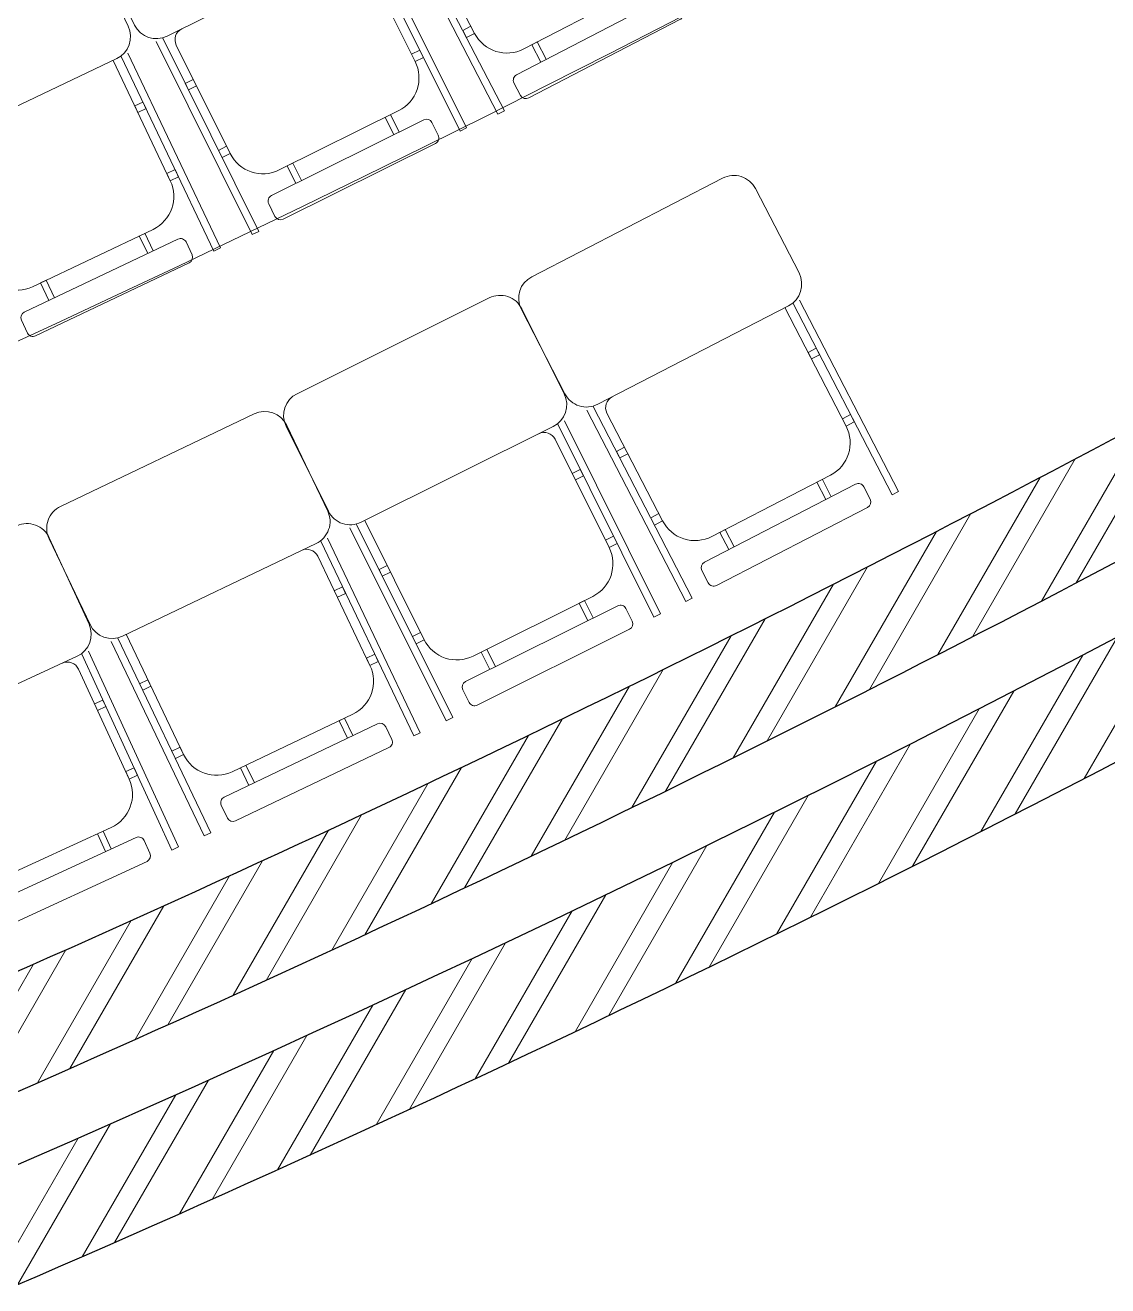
# Model space of a CAD drawing. Header units: millimetres. Extents: x 8275 to 147087, y -297470 to -191881.
# Drawn here: x 59198 to 61459, y -218341 to -215709 of the extents above; entities that cross this region are included whole.
import ezdxf

# ---------------------------------------------------------------- set-up
doc = ezdxf.new("R2010")
doc.units = ezdxf.units.MM
doc.header["$LTSCALE"] = 250
doc.header["$MEASUREMENT"] = 0
for name, color, linetype, lineweight in [('furniture', 5, 'Continuous', 15), ('hatch', 9, 'Continuous', 0), ('stairs', 2, 'Continuous', 5), ('wall', 1, 'Continuous', 30)]:
    doc.layers.add(name, color=color, linetype=linetype, lineweight=lineweight)

# ---------------------------------------------------------------- blocks, each defined once
blk = doc.blocks.new('A$C24EB465D-flat-9-flat-1-flat-455')
at = {"layer": 'furniture', "ltscale": 0.1}
for p, q in [((404.2801822479814, 187.6861367393285), (6.261735562235117, -18.81780050322413)), ((564.1377162635326, -10.11894109845161), (472.7675531301647, 165.9891316546127)), ((144.4222644940019, -285.1102492241189), (542.4407111797482, -78.60631198063493)), ((759.128577562049, -473.34526505135), (551.8053289577365, -73.74766671378165)), ((565.4665554538369, -66.65981166064739), (772.7898040562868, -466.2574099982157)), ((-15.43526952341199, -87.30517138540745), (75.9348936099559, -263.4132441394031)), ((534.8957584649324, -82.52086030039936), (663.0535106714815, -329.533823557198)), ((583.4133030530065, -176.0342237381265), (600.3228735476732, -167.2610301505774)), ((590.3379675541073, -189.3809145847335), (583.4133030530065, -176.0342237381265)), ((590.3379675541073, -189.3809145847335), (607.2475380506366, -180.6077209971845)), ((607.2475380506366, -180.6077209971845), (600.3228735476732, -167.2610301505774)), ((121.4888967759907, -297.0087699256837), (328.812145376578, -696.6063682651147)), ((342.3808953110129, -689.5664928313345), (135.0576467122883, -289.9688944919035)), ((163.6648086551577, -303.7417948963121), (280.1249694097787, -528.2086641611531)), ((655.218413060531, -314.4323517857119), (672.1279835551977, -305.6591581981629)), ((663.0535106714815, -329.533823557198), (655.218413060531, -314.4323517857119)), ((679.9630811605603, -320.7606299705803), (672.1279835551977, -305.6591581981629)), ((663.0535106714815, -329.533823557198), (679.9630811605603, -320.7606299705803)), ((200.4847617968917, -374.7090643402189), (183.575191302225, -383.4822579268366)), ((190.4998558051884, -396.8289487734437), (183.575191302225, -383.4822579268366)), ((207.4094262961298, -388.0557551877573), (190.4998558051884, -396.8289487734437)), ((207.4094262961298, -388.0557551877573), (200.4847617968917, -374.7090643402189)), ((382.8560257330537, -560.7541717877612), (630.5080030392855, -432.2648798823357)), ((602.3091393448412, -446.895298213698), (621.0435010697693, -483.0041572237387)), ((613.6173285879195, -441.0282696355134), (632.3516903165728, -477.1371286436915)), ((367.7712464723736, -614.4094179710373), (683.0615057572722, -450.8273517154157)), ((700.1833484787494, -456.2516029868275), (713.7416621465236, -482.3840778348967)), ((772.7898040562868, -466.2574099982157), (759.128577562049, -473.34526505135)), ((393.0271515902132, -663.0879868110642), (708.3174108732492, -499.5059205563739)), ((272.2898718006909, -513.1071923887357), (255.3803013116121, -521.8803859744221)), ((263.215398915112, -536.9818577477708), (255.3803013116121, -521.8803859744221)), ((280.1249694097787, -528.2086641611531), (272.2898718006909, -513.1071923887357)), ((280.1249694097787, -528.2086641611531), (263.215398915112, -536.9818577477708)), ((399.6819827649742, -552.0243593789637), (411.0548894312233, -546.1237534536049)), ((399.6819827649742, -552.0243593789637), (418.4163444954902, -588.1332183852792)), ((411.0548894312233, -546.1237534536049), (429.7892511580139, -582.232612464577)), ((362.3469952046871, -631.5312606915832), (375.905308868736, -657.6637355396524)), ((328.812145376578, -696.6063682651147), (342.3808953110129, -689.5664928313345))]:
    blk.add_line(p, q, dxfattribs=at)
for centre, radius, start, end in [((427.6753651537001, 142.5939487591386, 1.986573863088213e-09), 50.80000000000293, 27.4216416833477, 117.4216416587732), ((29.65691846609116, -63.90998848434538, 1.986484041489993e-09), 50.80000000000293, 117.4216416587732, 207.4216416833477), ((519.045528287068, -33.51412399392575, 1.98659448277092e-09), 50.80000000000293, 297.4216416587731, 27.4216416833477), ((121.0270815994591, -240.0180612364784, 1.9865046611727e-09), 50.80000000000293, 207.4216416833477, 297.4216416587731), ((186.2109026536345, -292.0442034425214, 1.986519371332578e-09), 25.39999999999996, 117.4216416587732, 207.4216416833477), ((595.4152287002653, -364.6265979018062, 1.986611717269984e-09), 76.2000000000001, 297.4216416587731, 27.4216416833477), ((688.9103014878929, -462.1003987090662, 1.986632816485192e-09), 12.70000000000002, 27.4216416833477, 117.4216416587732), ((702.4686151575297, -488.2328735552728, 1.98663587621625e-09), 12.7, 297.4216416587731, 27.4216416833477), ((347.7632513940334, -493.1158898072317, 1.986555829165829e-09), 76.2000000000001, 207.4216416833477, 297.4216416587731), ((373.6200422048569, -625.6824649628252, 1.986561664318181e-09), 12.69999999999999, 117.4216416587732, 207.4216416833477), ((387.1783558707684, -651.8149398118258, 1.986564724049238e-09), 12.7, 207.4216416833477, 297.4216416587731)]:
    blk.add_arc(centre, radius, start, end, dxfattribs=at)
blk = doc.blocks.new('A$C24EB465D-flat-9-flat-1-flat-456')
at = {"layer": 'furniture', "ltscale": 0.1}
for p, q in [((407.4388640988618, 180.7266546571627), (5.938160249963403, -18.92239944916219)), ((563.8812816720456, -19.79030219092965), (475.5441444385797, 157.8585373358801)), ((564.2404613755643, -76.34564541839063), (764.6816298626363, -479.4393168939278)), ((-16.92995707504451, -87.02767978888005), (71.4071801584214, -264.6765193175524)), ((139.5124605000019, -287.5446366388351), (541.013164350763, -87.89558253157884)), ((533.4022009633482, -91.68018770497292), (657.3057659305632, -340.8542635142803)), ((750.9008815120906, -486.2918911157176), (550.4597130231559, -83.19821963924915)), ((580.3092091977596, -186.0116980969906), (597.36672125943, -177.5297300303355)), ((604.0615220293403, -190.9931908659637), (597.36672125943, -177.5297300303355)), ((587.0040099658072, -199.4751589335501), (580.3092091977596, -186.0116980969906)), ((587.0040099658072, -199.4751589335501), (604.0615220293403, -190.9931908659637)), ((116.378449106589, -299.0481868144125), (316.8196175917983, -702.1418582918122)), ((330.5070803072304, -695.3356710104272), (130.0659118238837, -292.2419995320961)), ((158.4327146392316, -306.5033808816224), (271.0269888527691, -532.9341072747484)), ((649.7307538148016, -325.6206692019477), (666.788265876472, -317.138701136224)), ((657.3057659305632, -340.8542635142803), (649.7307538148016, -325.6206692019477)), ((657.3057659305632, -340.8542635142803), (674.3632779885083, -332.3722954494879)), ((674.3632779885083, -332.3722954494879), (666.788265876472, -317.138701136224)), ((194.0304321218282, -378.091541855596), (176.9729200582951, -386.5735099213198)), ((183.667720830068, -400.0369707578793), (176.9729200582951, -386.5735099213198)), ((200.7252328880131, -391.5550026930869), (183.667720830068, -400.0369707578793)), ((200.7252328880131, -391.5550026930869), (194.0304321218282, -378.091541855596)), ((373.1849093604833, -567.2362832576036), (623.0035899430513, -443.0121840257198)), ((357.1823611930013, -620.6249942416325), (675.2310900259763, -462.4730227440596)), ((594.5580148305744, -457.1569466879591), (612.6704907864332, -493.5817215396091)), ((605.9651392456144, -451.4846736947075), (624.0776152033359, -487.9094485454261)), ((692.2574101109058, -468.1900520753115), (705.3656565472484, -494.551159536466)), ((764.6816298626363, -479.4393168939278), (750.9008815120906, -486.2918911157176)), ((263.4519767370075, -517.7005129624158), (246.3944646790624, -526.1824810272083)), ((253.9694767892361, -541.4160753404722), (246.3944646790624, -526.1824810272083)), ((271.0269888527691, -532.9341072747484), (263.4519767370075, -517.7005129624158)), ((381.5998983830214, -669.7294511180371), (699.6486272141337, -511.5774796223268)), ((271.0269888527691, -532.9341072747484), (253.9694767892361, -541.4160753404722)), ((390.1580764278769, -558.7962563345209), (401.6304844766855, -553.0915205925703)), ((390.1580764278769, -558.7962563345209), (408.2705523874611, -595.2210311843082)), ((401.6304844766855, -553.0915205925703), (419.7429604306817, -589.5162954470143)), ((351.4653318654746, -637.6513143256307), (364.5735782980919, -664.0124217886478)), ((316.8196175917983, -702.1418582918122), (330.5070803072304, -695.3356710104272))]:
    blk.add_line(p, q, dxfattribs=at)
for centre, radius, start, end in [((430.05744561553, 135.2399558294564, 1.986461284982269e-09), 50.80000000000293, 26.43918557563037, 116.4391855040918), ((28.55674176290631, -64.40909827779979, 1.986370677536291e-09), 50.80000000000293, 116.4391855040918, 206.4391855756303), ((518.3945828471333, -42.4088836973533, 1.986481220196112e-09), 50.80000000000293, 296.4391855040918, 26.43918557563037), ((116.8938789963722, -242.0579378046095, 1.986390612750134e-09), 50.80000000000293, 206.4391855756303, 296.4391855040918), ((181.1760640610009, -295.194090122357, 1.986405119436062e-09), 25.39999999999996, 116.4391855040918, 206.4391855756303), ((589.0757176894695, -374.7821357734501, 1.986497170945501e-09), 76.2000000000001, 296.4391855040918, 26.43918557563037), ((680.8857354093343, -473.8446974493563, 1.98651788989105e-09), 12.70000000000002, 26.43918557563037, 116.4391855040918), ((693.9939818456769, -500.2058049095795, 1.986520848054559e-09), 12.7, 296.4391855040918, 26.43918557563037), ((339.2570371069014, -499.0062350062653, 1.986440793877198e-09), 76.2000000000001, 206.4391855756303, 296.4391855040918), ((362.8370065782219, -631.9966689450666, 1.986446115214843e-09), 12.69999999999999, 116.4391855040918, 206.4391855756303), ((375.9452530108392, -658.3577764071524, 1.986449073378351e-09), 12.7, 206.4391855756303, 296.4391855040918)]:
    blk.add_arc(centre, radius, start, end, dxfattribs=at)
blk = doc.blocks.new('A$C24EB465D-flat-9-flat-1-flat-457')
at = {"layer": 'furniture', "ltscale": 0.1}
for p, q in [((410.4777525514364, 173.7140361135826), (5.61283902451396, -19.02143491338938)), ((563.4590571615845, -29.45584462489933), (478.1809183321893, 149.6815301384777)), ((-18.41966695338488, -86.72460069321096), (66.85847187973559, -265.8619754584506)), ((134.5616376586258, -289.8944814326242), (539.4265511892736, -97.15901040565223)), ((531.7518148701638, -100.8125596996397), (651.3647630140185, -352.0744869848713)), ((742.452408855781, -499.0955397561193), (548.9522533230484, -92.6243109870702)), ((562.8484717775136, -86.00903236120939), (756.3486273083836, -492.4802611302584)), ((577.0344953555614, -195.9344821060076), (594.2349338103086, -187.7462333925068)), ((583.4974640142173, -209.5107544641942), (577.0344953555614, -195.9344821060076)), ((583.4974640142173, -209.5107544641942), (600.6979024708271, -201.3225057497621)), ((600.6979024708271, -201.3225057497621), (594.2349338103086, -187.7462333925068)), ((111.2337843533605, -300.9996788576245), (304.7339398823678, -707.4709076285362)), ((318.5360910501331, -700.9004096239805), (125.0359355211258, -294.4291808521375)), ((153.1540389265865, -309.1748500773683), (261.8493221197277, -537.5028594238684)), ((644.0520635638386, -336.7132490472868), (661.2525020185858, -328.525000333786)), ((651.3647630140185, -352.0744869848713), (644.0520635638386, -336.7132490472868)), ((668.5652014650404, -343.8862382723019), (661.2525020185858, -328.525000333786)), ((651.3647630140185, -352.0744869848713), (668.5652014650404, -343.8862382723019)), ((187.5190544631332, -381.362854543142), (170.318616008386, -389.5511032557115)), ((176.7815846707672, -403.127375613898), (170.318616008386, -389.5511032557115)), ((193.9820231217891, -394.9391269013286), (187.5190544631332, -381.362854543142)), ((193.9820231217891, -394.9391269013286), (176.7815846707672, -403.127375613898)), ((363.4040707871318, -573.5516183869913), (615.3160040471703, -453.6292356560007)), ((586.6320809610188, -467.2841838672757), (604.1173457931727, -504.0141651090235)), ((598.1347866728902, -461.808334197849), (615.6200515087694, -498.5383154377341)), ((346.4884587135166, -626.658097053878), (667.2021457925439, -473.9827194688842)), ((684.1279372368008, -479.9908459633589), (696.7822624091059, -506.5728354603052)), ((756.3486273083836, -492.4802611302584), (742.452408855781, -499.0955397561193)), ((254.5366226695478, -522.1416214862838), (237.3361842185259, -530.329870197922)), ((261.8493221197277, -537.5028594238684), (254.5366226695478, -522.1416214862838)), ((370.0604488365352, -676.1740044904873), (690.7741359136999, -523.4986269054934)), ((244.6488836649805, -545.6911081373692), (237.3361842185259, -530.329870197922)), ((261.8493221197277, -537.5028594238684), (244.6488836649805, -545.6911081373692)), ((380.5194575134665, -565.4038584493101), (392.0879938788712, -559.8966701729223)), ((380.5194575134665, -565.4038584493101), (398.0047223512083, -602.1338396891952)), ((392.0879938788712, -559.8966701729223), (409.5732587091625, -596.6266514156014)), ((340.4803322218359, -643.5838884990662), (353.1346573922783, -670.1658779969439)), ((304.7339398823678, -707.4709076285362), (318.5360910501331, -700.9004096239805))]:
    blk.add_line(p, q, dxfattribs=at)
for centre, radius, start, end in [((432.3130824621767, 127.8462002389133, 1.98634774229534e-09), 50.80000000000293, 25.45672940221951, 115.4567294274635), ((27.44816892966628, -64.88927078898996, 1.98625637564161e-09), 50.80000000000293, 115.4567294274635, 205.4567294022195), ((517.5912212915719, -51.29117452539504, 1.986366987179055e-09), 50.80000000000293, 295.4567294274635, 25.45672940221951), ((112.7263077627867, -244.026645552367, 1.986275620525326e-09), 50.80000000000293, 205.4567294022195, 295.4567294274635), ((176.0879568718374, -298.2571851219982, 1.986289919472111e-09), 25.39999999999996, 115.4567294274635, 205.4567294022195), ((582.5630092024803, -384.8274818351492, 1.986381649489001e-09), 76.2000000000001, 295.4567294274635, 25.45672940221951), ((672.6609782725573, -485.4496784359217, 1.986401982073195e-09), 12.70000000000002, 25.45672940221951, 115.4567294274635), ((685.315303446725, -512.0316679319367, 1.986404837799409e-09), 12.7, 295.4567294274635, 25.45672940221951), ((330.6510759443045, -504.7498645652086, 1.986324800032288e-09), 76.2000000000001, 205.4567294022195, 295.4567294274635), ((351.9472911972553, -638.1250560199842, 1.98632960599067e-09), 12.69999999999999, 115.4567294274635, 205.4567294022195), ((364.6016163658351, -664.7070455178618, 1.986332461716882e-09), 12.7, 205.4567294022195, 295.4567294274635)]:
    blk.add_arc(centre, radius, start, end, dxfattribs=at)
blk = doc.blocks.new('A$C24EB465D-flat-9-flat-1-flat-498')
at = {"layer": 'furniture', "ltscale": 0.1}
for p, q in [((-389.7997417766601, -216.1590069038793), (11.51886997371912, -16.14417780097574)), ((79.64496006257832, -38.95022632461041), (168.14393886365, -216.5184970032424)), ((-324.1068115010858, -461.8533676685765), (-412.6057903021574, -284.2850969918072)), ((145.3378903381526, -284.6445870911703), (-255.9807214140892, -484.6594161940739)), ((355.588549438864, -682.8494751285762), (154.7801547329873, -279.9386182082817)), ((168.461409792304, -273.1199613790959), (369.2698044963181, -676.0308183003217)), ((149.0603891350329, -311.169160653837), (261.8609461653978, -537.4971942109987)), ((184.7233248278499, -382.7248543426394), (201.7731008175761, -374.2273465478793)), ((191.4303910750896, -396.1822091117501), (184.7233248278499, -382.7248543426394)), ((191.4303910750896, -396.1822091117501), (208.4801670629531, -387.6847013197839)), ((208.4801670629531, -387.6847013197839), (201.7731008175761, -374.2273465478793)), ((-279.1974841915071, -496.2305138306692), (-78.38908948935568, -899.141370751895)), ((-64.61459110490978, -892.2762419991195), (-265.4229858051986, -489.3653850760311)), ((-248.373209817335, -480.8678772831336), (-124.2426423951983, -729.9289454948157)), ((254.2720559500158, -522.2705087698996), (271.3218319378793, -513.7730009788647)), ((261.8609461653978, -537.4971942109987), (254.2720559500158, -522.2705087698996)), ((278.9107221551239, -528.9996864181012), (271.3218319378793, -513.7730009788647)), ((261.8609461653978, -537.4971942109987), (278.9107221551239, -528.9996864181012)), ((-201.380263729021, -575.1566056245938), (-218.4300397187471, -583.6541134174913)), ((-194.6731974817812, -588.6139603937045), (-201.380263729021, -575.1566056245938)), ((-211.7229734752327, -597.1114681884646), (-218.4300397187471, -583.6541134174913)), ((-194.6731974817812, -588.6139603937045), (-211.7229734752327, -597.1114681884646)), ((227.6518733780831, -639.6863293424249), (-22.05350725911558, -764.1380182793364)), ((210.6864041294903, -648.141819152981), (199.2191991470754, -653.85700648278)), ((199.2191991470754, -653.85700648278), (217.3648587893695, -690.2652616519481)), ((210.6864041294903, -648.141819152981), (228.8320637661964, -684.5500743249431)), ((279.8970849979669, -659.0995689257979), (-38.00739960186183, -817.5412890370935)), ((296.9286075178534, -664.8010810595006), (310.0608694404364, -691.1502329995856)), ((369.2698044963181, -676.0308183003217), (355.588549438864, -682.8494751285762)), ((304.3593573085964, -708.1817555213347), (-13.5451272893697, -866.623475631699)), ((-131.8315326087177, -714.7022600527853), (-148.8813085984439, -723.1997678456828)), ((-141.2924183830619, -738.4264532858506), (-148.8813085984439, -723.1997678456828)), ((-124.2426423951983, -729.9289454948157), (-141.2924183830619, -738.4264532858506)), ((-124.2426423951983, -729.9289454948157), (-131.8315326087177, -714.7022600527853)), ((-5.022783985361457, -755.6500062486157), (13.12287565134466, -792.0582614196464)), ((6.379166968166828, -749.9673411408439), (24.52482661046088, -786.375596310012)), ((-43.70891173183918, -834.5728115588427), (-30.57664981298149, -860.9219635017216)), ((-78.38908948935568, -899.141370751895), (-64.61459110490978, -892.2762419991195))]:
    blk.add_line(p, q, dxfattribs=at)
for centre, radius, start, end in [((34.17889075167477, -61.61024710908532, 1.986580352559924e-09), 50.80000000000293, 26.49139494341257, 116.4913949672149), ((-367.1397210024297, -261.6250762147829, 1.986489786207025e-09), 50.80000000000293, 116.4913949672149, 206.4913949434126), ((122.6778695508838, -239.1785177877173, 1.986600324296869e-09), 50.80000000000293, 296.4913949672149, 26.49139494341257), ((126.3273544721305, -322.4991710474715, 1.986601147883241e-09), 25.39999999999996, 26.49139494341257, 116.4913949672149), ((-278.6407422013581, -439.1933468906209, 1.98650975794397e-09), 50.80000000000293, 206.4913949434126, 296.4913949672149), ((193.6618421953171, -571.4872253872454, 1.986616343388256e-09), 76.2000000000001, 296.4913949672149, 26.49139494341257), ((285.5620901864022, -670.4660862563178, 1.986637082696246e-09), 12.69999999999999, 26.49139494341257, 116.4913949672149), ((298.6943521071225, -696.8152381973341, 1.986640046279375e-09), 12.7, 296.4913949672149, 26.49139494341257), ((-56.04353844188154, -695.9389143232256, 1.986559991888571e-09), 76.2000000000001, 206.4913949434126, 296.4913949672149), ((-32.34239441156387, -828.9078063657507, 1.986565340571916e-09), 12.70000000000002, 116.4913949672149, 206.4913949434126), ((-19.21013249456882, -855.256958309561, 1.986568304155044e-09), 12.7, 206.4913949434126, 296.4913949672149)]:
    blk.add_arc(centre, radius, start, end, dxfattribs=at)
blk = doc.blocks.new('A$C24EB465D-flat-9-flat-1-flat-499')
at = {"layer": 'furniture', "ltscale": 0.1}
for p, q in [((404.6014313325286, 186.9926030319184), (6.229457344859838, -18.82850943971425)), ((564.1195346023887, -11.08630732633173), (473.0514955446124, 165.1781878555194)), ((758.3157697357237, -474.6463201120496), (551.6780550312251, -74.69379184022546)), ((565.3514156807214, -67.62937344890088), (771.9891303796321, -467.5819017216563)), ((-15.58495783433318, -87.27857364993542), (75.48308122716844, -263.5430688327178)), ((143.9331454392523, -285.3574840091169), (542.3051194287837, -79.53637153748423)), ((534.753465147689, -83.43797603342682), (662.4874516427517, -330.6703407457098)), ((583.1105818934739, -177.0343997599557), (600.03517177701, -168.290215565823)), ((590.0123493373394, -190.3929453836754), (583.1105818934739, -177.0343997599557)), ((590.0123493373394, -190.3929453836754), (606.9369392246008, -181.6487611876801)), ((606.9369392246008, -181.6487611876801), (600.03517177701, -168.290215565823)), ((120.9794078823179, -297.2166611291468), (327.6171225812286, -697.1691894028336)), ((341.1979245301336, -690.1525919828564), (134.5602098312229, -290.2000637082383)), ((163.1437119748443, -304.0219993609935), (279.2187862098217, -528.6882442263886)), ((654.6782615222037, -315.5554555691779), (671.6028514076024, -306.8112713750452)), ((662.4874516427517, -330.6703407457098), (654.6782615222037, -315.5554555691779)), ((679.4120415225625, -321.9261565534398), (671.6028514076024, -306.8112713750452)), ((662.4874516427517, -330.6703407457098), (679.4120415225625, -321.9261565534398)), ((199.8419164642692, -375.0523032378405), (182.9173265770078, -383.7964874319732)), ((189.8190940245986, -397.1550330547616), (182.9173265770078, -383.7964874319732)), ((206.7436839062721, -388.4108488624915), (189.8190940245986, -397.1550330547616)), ((206.7436839062721, -388.4108488624915), (199.8419164642692, -375.0523032378405)), ((381.8938825242221, -561.4098669914529), (629.7658288720995, -433.3454370647669)), ((612.8601518124342, -442.0798498420045), (631.5325666051358, -478.2207814026624)), ((366.7171175442636, -615.0391669413075), (682.2874234355986, -451.9980002371594)), ((601.5419184267521, -447.9274785360321), (620.214333217591, -484.0684100985527)), ((699.3999394886196, -457.4516040319577), (712.9134213142097, -483.6072902232409)), ((771.9891303796321, -467.5819017216563), (758.3157697357237, -474.6463201120496)), ((271.4095960911363, -513.5733590498567), (254.4850062094629, -522.3175432421267)), ((262.294196324423, -537.4324284205213), (254.4850062094629, -522.3175432421267)), ((279.2187862098217, -528.6882442263886), (271.4095960911363, -513.5733590498567)), ((391.8895116280764, -663.7609729804099), (707.4598175175488, -500.7198062771931)), ((279.2187862098217, -528.6882442263886), (262.294196324423, -537.4324284205213)), ((398.73478468135, -552.7089205319062), (410.1177929732949, -546.8278255173936)), ((398.73478468135, -552.7089205319062), (417.4071994759142, -588.8498520916328)), ((410.1177929732949, -546.8278255173936), (428.7902077622712, -582.9687570808455)), ((361.2635137550533, -632.1516829933971), (374.7769955750555, -658.3073691874743)), ((327.6171225812286, -697.1691894028336), (341.1979245301336, -690.1525919828564))]:
    blk.add_line(p, q, dxfattribs=at)
for centre, radius, start, end in [((427.9192558582872, 141.8603633409366, 1.986690491721111e-09), 50.80000000000293, 27.32339093611191, 117.3233909835193), ((29.54728186503053, -63.96074913069606, 1.986600590341696e-09), 50.80000000000293, 117.3233909835193, 207.3233909361119), ((518.9872949160635, -34.40413184091449, 1.98671104322289e-09), 50.80000000000293, 297.3233909835192, 27.32339093611191), ((120.6153209265321, -240.2252443116158, 1.986621141843475e-09), 50.80000000000293, 207.3233909361119, 297.3233909835192), ((185.7098318282515, -292.3630870981142, 1.986635831848557e-09), 25.39999999999996, 117.3233909835193, 207.3233909361119), ((594.789092104882, -365.6470775185153, 1.986728149562126e-09), 76.2000000000001, 297.3233909835192, 27.32339093611191), ((688.1168795712292, -463.2810601573437, 1.98674921102573e-09), 12.70000000000002, 27.32339093611191, 117.3233909835193), ((701.6303613968194, -489.4367463486269, 1.986752260639498e-09), 12.7, 297.3233909835192, 27.32339093611191), ((346.9171457588673, -493.7115074452013, 1.98667221181713e-09), 76.2000000000001, 207.3233909361119, 297.3233909835192), ((372.5465736817569, -626.3222268605605, 1.986677995660056e-09), 12.69999999999999, 117.3233909835193, 207.3233909361119), ((386.0600555036217, -652.4779130537063, 1.986681045273824e-09), 12.7, 207.3233909361119, 297.3233909835192)]:
    blk.add_arc(centre, radius, start, end, dxfattribs=at)
blk = doc.blocks.new('A$C24EB465D-flat-9-flat-1-flat-501')
at = {"layer": 'furniture', "ltscale": 0.1}
for p, q in [((-393.3523238413036, -209.6246747961268), (11.24788290262222, -16.33413519337773)), ((78.98394426517189, -40.27376741915941), (164.5076798982918, -219.29401946906)), ((-331.7682204376906, -456.3809882057831), (-417.2919560708106, -277.3607361586764)), ((140.5680476706475, -287.0300808316097), (-264.0321590770036, -480.32062043529)), ((344.1449481192976, -688.6877934578806), (150.0875217597932, -282.4823217038065)), ((163.8806488737464, -275.8929009903222), (357.9380752332509, -682.0983727453277)), ((143.8474364951253, -313.6130755627528), (252.8557566981763, -541.7918006172404)), ((178.3114215657115, -385.7538824239746), (195.5006141141057, -377.5420519607142)), ((184.7930032555014, -399.3212784100324), (178.3114215657115, -385.7538824239746)), ((184.7930032555014, -399.3212784100324), (201.9821958020329, -391.1094479486346)), ((201.9821958020329, -391.1094479486346), (195.5006141141057, -377.5420519607142)), ((-287.438766060397, -491.5027098627761), (-93.38133970275521, -897.7081816177815)), ((-79.49420680850744, -891.0738513190299), (-273.5516331642866, -484.8683795612305)), ((-256.3624406158924, -476.6565490989015), (-136.4050131309777, -727.7541975509375)), ((245.5219970401376, -526.4406060855836), (262.7111895848066, -518.2287756251171)), ((252.8557566981763, -541.7918006172404), (245.5219970401376, -526.4406060855836)), ((270.0449492465705, -533.5799701530486), (262.7111895848066, -518.2287756251171)), ((252.8557566981763, -541.7918006172404), (270.0449492465705, -533.5799701530486)), ((-210.9493482597172, -571.7162793576717), (-228.1385408062488, -579.9281098200008)), ((-204.4677665699273, -585.2836753427982), (-210.9493482597172, -571.7162793576717)), ((-221.6569591201842, -593.49550580699), (-228.1385408062488, -579.9281098200008)), ((-204.4677665699273, -585.2836753427982), (-221.6569591201842, -593.49550580699)), ((216.9463083576411, -643.3958926592022), (-34.80092108435929, -763.66364588961)), ((199.8421119302511, -651.5671177394688), (188.2811392471194, -657.0901664448902)), ((188.2811392471194, -657.0901664448902), (205.8167607802898, -693.7961330683902)), ((199.8421119302511, -651.5671177394688), (217.3777334541082, -688.2730843666941)), ((268.8603149820119, -663.678198358044), (-51.64368465356529, -816.7932734414935)), ((285.7943303193897, -669.6631064172834), (298.4850993230939, -696.2277162075043)), ((357.9380752332509, -682.0983727453277), (344.1449481192976, -688.6877934578806)), ((-143.7387727871537, -712.403003020212), (-160.9279653355479, -720.6148334834725)), ((-153.5942056756467, -735.966028011404), (-160.9279653355479, -720.6148334834725)), ((-136.4050131309777, -727.7541975509375), (-153.5942056756467, -735.966028011404)), ((-136.4050131309777, -727.7541975509375), (-143.7387727871537, -712.403003020212)), ((292.5001912657171, -713.1617315467447), (-28.00380836986005, -866.2768066301942)), ((-17.63093704730272, -755.460991951637), (-0.09531552158296108, -792.1669585779309)), ((-6.13575197942555, -749.9693721057847), (11.3998695500195, -786.675338730216)), ((-57.62859271094203, -833.7272887825966), (-44.93782371096313, -860.2918985746801)), ((-93.38133970275521, -897.7081816177815), (-79.49420680850744, -891.0738513190299))]:
    blk.add_line(p, q, dxfattribs=at)
for centre, radius, start, end in [((33.1460974663496, -62.17198199033737, 1.98646948355949e-09), 50.80000000000292, 25.5353074423975, 115.5353073942489), ((-371.4541092813015, -255.4625215949491, 1.986378176642655e-09), 50.80000000000292, 115.5353073942489, 205.5353074423975), ((118.6698330957443, -241.1922340393066, 1.986488783867513e-09), 50.80000000000292, 295.535307394249, 25.5353074423975), ((120.9285130891949, -324.5621828492731, 1.986489293588227e-09), 25.39999999999996, 25.5353074423975, 115.5353073942489), ((-285.9303736500442, -434.482773642987, 1.986397476950679e-09), 50.80000000000292, 205.5353074423975, 295.535307394249), ((184.0989864971489, -574.639122470282, 1.986503549392019e-09), 76.20000000000009, 295.535307394249, 25.5353074423975), ((274.3348686154932, -675.1376600610092, 1.98652391309932e-09), 12.69999999999999, 25.5353074423975, 115.5353073942489), ((287.0256376173347, -701.7022698512301, 1.986526777049883e-09), 12.7, 295.535307394249, 25.5353074423975), ((-67.64824294485152, -694.9068757016212, 1.986446737104337e-09), 76.20000000000009, 205.5353074423975, 295.535307394249), ((-46.16913101822138, -828.2527351425961, 1.986451584337368e-09), 12.70000000000001, 115.5353073942489, 205.5353074423975), ((-33.47836202010512, -854.8173449356109, 1.98645444828793e-09), 12.69999999999999, 205.5353074423975, 295.535307394249)]:
    blk.add_arc(centre, radius, start, end, dxfattribs=at)
blk = doc.blocks.new('A$C24EB465D-flat-9-flat-1-flat-502')
at = {"layer": 'furniture', "ltscale": 0.1}
for p, q in [((-396.2422455139458, -204.1093771131709), (11.01860949955881, -16.48966606892645)), ((78.41364240832627, -41.37318549957126), (161.4282513987273, -221.570673535578)), ((-338.1111559551209, -451.7018980551511), (-421.1257649473846, -271.5044100210071)), ((136.5447319652885, -288.9657064434141), (-270.7161230482161, -476.5854174895212)), ((334.4909046515822, -693.4280473701656), (146.1268060542643, -284.5513711366802)), ((160.0106366798282, -278.1552732586861), (348.3747352771461, -687.0319494931027)), ((139.4524558596313, -315.5919179972261), (245.2626500856131, -545.2711448296905)), ((172.9053239282221, -388.2071223249659), (190.2075524926186, -380.2362135471776)), ((179.1967466045171, -401.8637374164537), (172.9053239282221, -388.2071223249659)), ((179.1967466045171, -401.8637374164537), (196.4989751651883, -393.892828640528)), ((196.4989751651883, -393.892828640528), (190.2075524926186, -380.2362135471776)), ((-262.9959685709327, -473.0288440184668), (-146.5578959751874, -725.7777089364827)), ((-294.2766517233104, -487.4394426867366), (-105.9125531278551, -896.3161189211532)), ((-91.9340985417366, -889.876429031603), (-280.2981971334666, -480.9997527943924)), ((238.1440509539098, -529.8190009454265), (255.446279514581, -521.8480921704322)), ((262.5648786500096, -537.3002360519022), (255.446279514581, -521.8480921704322)), ((245.2626500856131, -545.2711448296905), (238.1440509539098, -529.8190009454265)), ((245.2626500856131, -545.2711448296905), (262.5648786500096, -537.3002360519022)), ((-218.9152221288532, -568.7136864308268), (-236.2174506932497, -576.6845952067524)), ((-229.92602802068, -590.3412102991715), (-236.2174506932497, -576.6845952067524)), ((-212.6237994544208, -582.3703015223145), (-218.9152221288532, -568.7136864308268)), ((-212.6237994544208, -582.3703015223145), (-229.92602802068, -590.3412102991715)), ((207.9373709391803, -646.3636941900477), (-45.46534660831094, -763.1029880829155)), ((190.7206974290311, -654.2951888805255), (179.083699868992, -659.6562003623694)), ((190.7206974290311, -654.2951888805255), (207.7418524753302, -691.2425336996093)), ((259.562983116135, -667.3692214535549), (-63.04864868894219, -815.9921504538506)), ((179.083699868992, -659.6562003623694), (196.104854920879, -696.6035451786593)), ((276.4117413405329, -673.5901013147086), (288.7301839198917, -700.3293998017907)), ((-153.6764951068908, -710.3255650522187), (-170.9787236712873, -718.2964738290757)), ((-146.5578959751874, -725.7777089364827), (-153.6764951068908, -710.3255650522187)), ((348.3747352771461, -687.0319494931027), (334.4909046515822, -693.4280473701656)), ((-163.8601245358586, -733.7486177105457), (-170.9787236712873, -718.2964738290757)), ((-146.5578959751874, -725.7777089364827), (-163.8601245358586, -733.7486177105457)), ((282.509304061532, -717.1781580280513), (-40.10232774168253, -865.8010870274156)), ((-28.18245287053287, -755.1409866064787), (-11.16129782423377, -792.0883314246312)), ((-16.61167554184794, -749.8104819115251), (0.409479508176446, -786.7578267287463)), ((-69.26952854730189, -832.8409086819738), (-56.95108596980572, -859.5802071709186)), ((-105.9125531278551, -896.3161189211532), (-91.9340985417366, -889.876429031603))]:
    blk.add_line(p, q, dxfattribs=at)
for centre, radius, start, end in [((32.27436623163521, -62.62894224002957, 1.986357522592226e-09), 50.80000000000293, 24.73490132848779, 114.7349013508151), ((-374.9864887837321, -250.2486532879993, 1.986265615241714e-09), 50.80000000000293, 114.7349013508151, 204.7349013284878), ((115.2889752220362, -242.8264302760363, 1.986376256660753e-09), 50.80000000000293, 294.7349013508151, 24.73490132848779), ((116.3828177656978, -326.2197963697836, 1.98637650351033e-09), 25.39999999999996, 24.73490132848779, 114.7349013508151), ((-291.9718797914684, -430.4461413221434, 1.986284349310241e-09), 50.80000000000293, 204.7349013284878, 294.7349013508151), ((176.0537358224392, -577.1547799389809, 1.98638996956265e-09), 76.2000000000001, 294.7349013508151, 24.73490132848779), ((264.8769222926348, -678.9040405005217, 1.986410014464172e-09), 12.69999999999999, 24.73490132848779, 114.7349013508151), ((277.1953648719937, -705.6433389876038, 1.986412794391105e-09), 12.7, 294.7349013508151, 24.73490132848779), ((-77.348981725052, -693.8940738309175, 1.986332783677742e-09), 76.2000000000001, 204.7349013284878, 294.7349013508151), ((-57.73470951057971, -827.5269694989547, 1.986337210068762e-09), 12.70000000000002, 114.7349013508151, 204.7349013284878), ((-45.41626693494618, -854.2662679897621, 1.986339989995695e-09), 12.7, 204.7349013284878, 294.7349013508151)]:
    blk.add_arc(centre, radius, start, end, dxfattribs=at)

msp = doc.modelspace()

# ---------------------------------------------------------------- hatches: boundary and pattern name
at = {"layer": 'hatch'}
h = msp.add_hatch(dxfattribs=at)
h.set_pattern_fill('ANSI32', color=256, scale=350, angle=15, style=0)
h.set_pattern_definition([(59.99999999999999, (-2190690.936406204, -46921.14399820723), (-113.6658342467076, 65.62500000000001), []), (59.99999999999999, (-2190631.172794889, -46905.13038681855), (-113.6658342467076, 65.62500000000001), [])])
edge = h.paths.add_edge_path()
edge.add_line((55726.79169924627, -219234.0681210559), (55651.09015035699, -219016.7812738594))
edge.add_arc((45230.45113841281, -186051.8605514294), 34572.75973441159, 278.4967369105927, 287.5424210542228, ccw=False)
edge.add_line((50338.68303924683, -220245.1593466707), (50366.0271649349, -220473.4716638148))
edge.add_arc((45236.90723115741, -186075.5039886615), 34778.26981717129, 278.4809514728902, 287.5550384739283)
edge = h.paths.add_edge_path()
edge.add_line((55848.57158103469, -219583.6140280262), (55772.87069839868, -219366.3290931823))
edge.add_arc((45240.77431960241, -186089.6540411839), 34903.61237248297, 278.4714773457836, 287.56262433016354, ccw=False)
edge.add_line((50382.67141232523, -220612.4443533298), (50410.01552815246, -220840.7565881673))
edge.add_arc((45247.02762835822, -186112.5164059952), 35109.92894045872, 278.4561284165142, 287.5749350907038)
edge = h.paths.add_edge_path()
edge.add_arc((45240.77431961638, -186089.6540412279), 34903.61237243673, 290.84615959141604, 300.5846786693287, ccw=False)
edge.add_line((57661.57301918487, -218708.4510195059), (57737.27362604323, -218925.7351627786))
edge.add_arc((45359.03691554745, -186360.0083795501), 34838.87634498208, 290.8118035561785, 302.6920051175484)
edge.add_line((64176.31160667096, -215679.9244466155), (63125.56550785969, -216319.1568009552))
edge.add_line((63125.56550785969, -216319.1568009552), (63010.33626493742, -216319.1568009552))
edge.add_line((63010.33626493742, -216319.1568009552), (63000.12421120354, -216137.4101649967))
edge = h.paths.add_edge_path()
edge.add_line((62991.27551603294, -215979.9275839218), (62976.7173492799, -215720.8320187953))
edge.add_arc((45240.77431960753, -186089.6540412015), 34533.61237246441, 290.8637154076628, 300.90291682675985, ccw=False)
edge.add_line((57539.79292250494, -218358.9044957319), (57615.49418968777, -218576.1905343391))
edge.add_arc((45240.77431961871, -186089.65404122), 34763.61237244254, 290.8527583654299, 300.7041884599118)
h.paths.add_polyline_path([(61900.37880143826, -213176.9434770769), (61791.67612168775, -212974.25226509), (61791.64240700449, -212974.270346172), (60714.17283915705, -210965.1790055645), (60511.48162717908, -211073.8816853085), (62973.56804687693, -215664.7830464526), (62960.08881615172, -215424.8895927342), (63070.03183399397, -215358.0046105129), (61900.34508675779, -213176.9615581574)])

# ---------------------------------------------------------------- linework, layer by layer
at = {"layer": 'stairs', "ltscale": 0.01}
for radius, start, end in [(30033.61237248674, 238.6657484971955, 301.3529008011106), (31133.61237248674, 238.7764310881384, 301.2415574169894), (32233.61237248674, 238.8795492447444, 301.1378237362776), (33333.61237248674, 238.97585310128, 301.0409451404032)]:
    msp.add_arc((45240.77972502052, -186089.5834866219, -29609.40806650875), radius, start, end, dxfattribs=at)
at = {"layer": 'wall'}
for radius, start, end in [(34533.61237248674, 290.8637154042989, 300.9423065886099), (35133.61237248674, 290.8350542787487, 301.9988119559669), (34763.61237248674, 290.8527583376175, 300.7041707766357), (34903.61237248674, 290.8461595971499, 300.5846610595236)]:
    msp.add_arc((45240.77989293705, -186089.5834866732, -55690.68065680823), radius, start, end, dxfattribs=at)

# ---------------------------------------------------------------- block references
at = {"layer": 'furniture', "ltscale": 0.01}
for name, p in [('A$C24EB465D-flat-9-flat-1-flat-455', (59856.38849853328, -215197.4656424085, -28433.03522332729)), ('A$C24EB465D-flat-9-flat-1-flat-456', (59355.14908590517, -215443.6712712674, -28433.03522332729)), ('A$C24EB465D-flat-9-flat-1-flat-457', (58849.76185510471, -215681.2463276173, -28433.03522332729)), ('A$C24EB465D-flat-9-flat-1-flat-499', (60249.77725289552, -216214.9063836579, -28433.03522332729)), ('A$C24EB465D-flat-9-flat-1-flat-498', (60155.46776447236, -216261.8523035348, -28433.03522332729)), ('A$C24EB465D-flat-9-flat-1-flat-501', (59665.21663258388, -216503.8632476535, -28433.03522332729)), ('A$C24EB465D-flat-9-flat-1-flat-502', (59169.96570331207, -216737.5258725156, -28433.03522332729))]:
    msp.add_blockref(name, p, dxfattribs=at)

doc.saveas('drawing.dxf')
